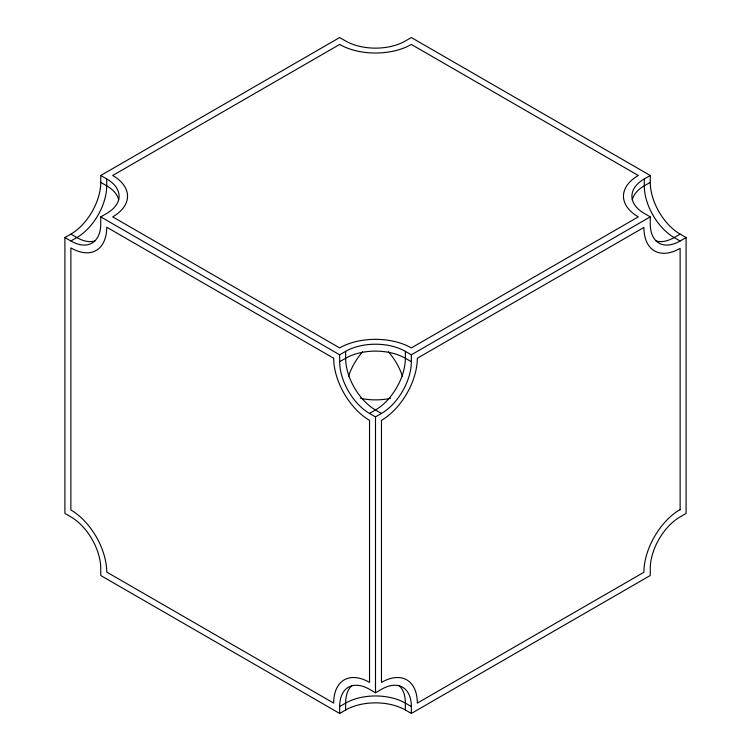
<?xml version="1.0" encoding="UTF-8"?>
<svg xmlns="http://www.w3.org/2000/svg" width="751" height="751" viewBox="0 0 751 751"><rect width="100%" height="100%" fill="white"/><g stroke="black" fill="none" stroke-linecap="round" stroke-linejoin="round"><path stroke-width="1.13" d="M100.747 175.49L339.659 37.55L345.638 40.995A42.234 24.389 0 0 0 405.362 40.995L411.341 37.55L650.253 175.49L650.253 182.38A42.234 24.389 60 0 0 680.124 234.115L686.095 237.56L686.095 513.44L680.124 516.885A42.234 24.389 -60 0 0 650.253 568.62L650.253 575.51L411.341 713.45L405.362 710.005A42.234 24.389 0 0 0 345.638 710.005L339.659 713.45L100.747 575.51L100.747 568.62A42.234 24.389 60 0 0 70.876 516.885L64.905 513.44L64.905 237.56L70.876 234.115A42.234 24.389 -60 0 0 100.747 182.38L100.747 175.49L106.717 178.935A42.234 24.389 0 0 1 106.717 213.425L100.747 216.87L100.747 223.77A42.234 24.389 60 0 1 70.876 241.005L64.905 237.56M70.876 241.005L76.855 237.56A42.234 24.389 -60 0 0 106.717 185.835L106.717 178.935M100.747 216.87L339.659 354.81L345.638 351.355A42.234 24.389 0 0 1 405.362 351.355L411.341 354.81L650.253 216.87L650.253 223.77A42.234 24.389 -60 0 0 680.124 241.005L686.095 237.56M650.253 216.87L644.283 213.425A42.234 24.389 0 0 1 644.283 178.935L650.253 175.49M339.659 361.7L345.638 358.255A42.234 24.389 0 0 1 405.362 358.265L411.341 361.7A42.234 24.389 -60 0 1 381.47 413.435L375.5 416.88L369.53 413.435A42.234 24.389 60 0 1 339.659 361.7L339.659 354.81M650.253 182.38L644.283 185.835A42.234 24.389 0 0 0 632.276 199.888M369.53 413.435L375.5 409.98A42.234 24.389 -60 0 0 405.362 358.255L405.362 351.355M680.124 234.115L674.145 237.56A42.234 24.389 -60 0 1 655.97 240.93M339.659 713.45L339.659 706.55L345.638 703.105A42.234 24.389 0 0 1 405.362 703.105L411.341 706.55L411.341 713.45M339.659 706.55A42.234 24.389 60 0 1 369.53 689.315L375.5 692.76L381.47 689.315A42.234 24.389 -60 0 1 411.341 706.55M680.124 241.005L674.145 237.56A42.234 24.389 60 0 1 644.283 185.835L644.283 178.935M100.747 182.38L106.717 185.835A42.234 24.389 0 0 1 118.724 199.888M70.876 234.115L76.855 237.56A42.234 24.389 60 0 0 95.03 240.93M381.47 413.435L375.5 409.98A42.234 24.389 60 0 1 345.638 358.255L345.638 351.355M680.124 509.901L680.124 248.356A51.237 29.58 -60 0 1 643.889 227.44L417.312 358.255A50.683 29.261 -60 0 1 381.47 420.325L381.47 682.415A50.683 29.261 -60 0 1 417.312 703.105L643.889 572.29A51.237 29.58 -60 0 1 680.124 509.535M411.341 354.81L411.341 361.7M405.362 710.005L405.362 703.105A42.234 24.389 -60 0 0 399.194 685.672M375.5 416.88L375.5 692.76M345.638 710.005L345.638 703.105A42.234 24.389 60 0 1 351.806 685.672M390.633 398.265A42.234 24.389 0 0 1 360.367 398.265M348.548 376.213A42.234 24.389 -60 0 1 362.639 351.797M388.361 351.797A42.234 24.389 60 0 1 402.452 376.213M339.659 44.45L112.688 175.49A50.683 29.261 0 0 1 112.688 216.87L339.659 347.91A50.683 29.261 0 0 1 411.341 347.91L638.312 216.87A50.683 29.261 0 0 1 638.312 175.49L411.341 44.45A50.683 29.261 0 0 1 339.659 44.45M333.688 358.255L106.717 227.215A50.683 29.261 60 0 1 70.876 247.905L70.876 509.995A50.683 29.261 60 0 1 106.717 572.065L333.688 703.105A50.683 29.261 60 0 1 369.53 682.415L369.53 420.325A50.683 29.261 60 0 1 333.688 358.255"/></g></svg>
